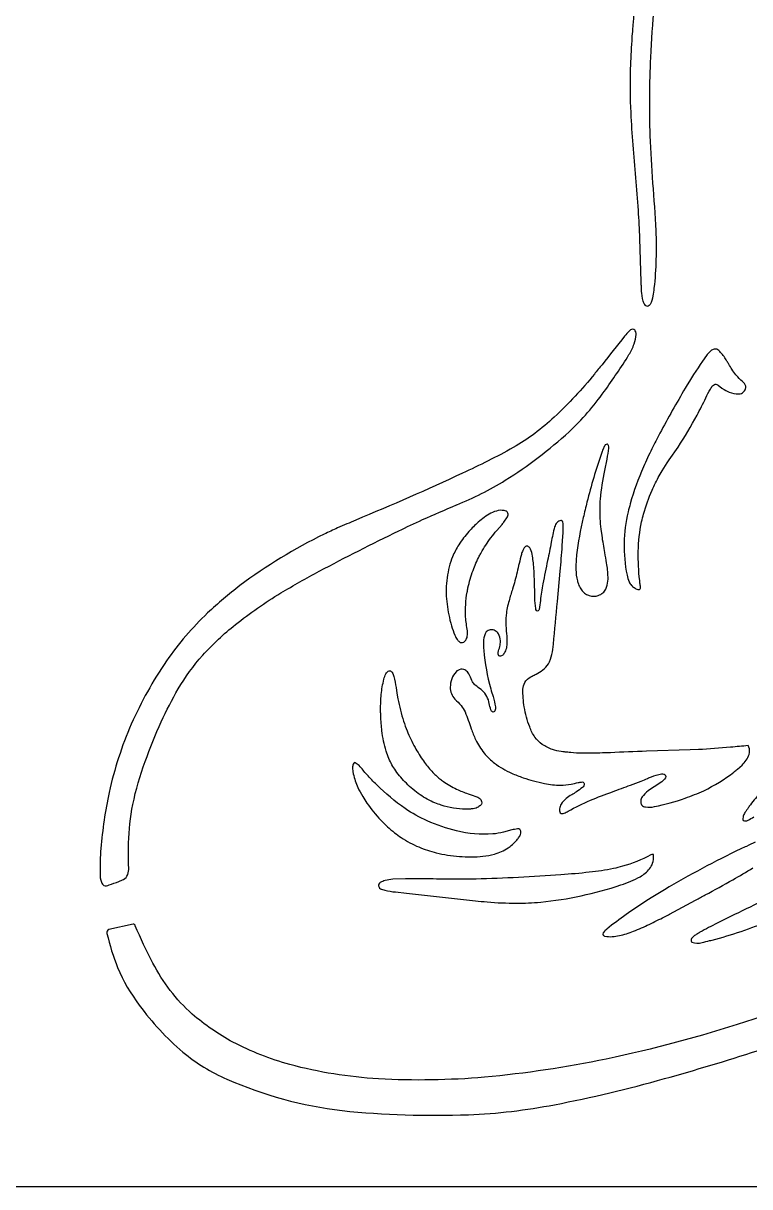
# Model space of a CAD drawing. Header units: millimetres. Extents: x 0 to 1000, y 0 to 780.
# Drawn here: x 333 to 500.1, y 0 to 267.4 of the extents above; entities that cross this region are included whole.
import ezdxf

# ---------------------------------------------------------------- set-up
doc = ezdxf.new("R2010")
doc.units = ezdxf.units.MM
doc.layers.add('Default', color=70, linetype='Continuous')

msp = doc.modelspace()

# ---------------------------------------------------------------- linework, layer by layer
at = {"layer": 'Default'}
msp.add_lwpolyline([(0, 780), (1000, 780), (1000, 0), (0, 0)], close=True, dxfattribs=at)
for points in [[(479.69, 283.03, 0.029089), (477.27, 259.56, 0.019098), (477.14, 241.56, 0.010492), (477.78, 230.68, -0.006277), (478.5, 219.73, -0.038639), (478.09, 206.51, -0.003663), (477.84, 204.72, -0.088727), (477.18, 202.75, -0.184915), (476.76, 202.36, -0.285521), (476.1, 202.53, -0.102492), (475.85, 202.94, -0.078637), (475.27, 205.36, -0.018611), (475.18, 207.04, -0.015193), (475.12, 207.97), (474.84, 217.9, 0.009545), (474.49, 224.39, 0.0023), (473.3, 239.42, -0.006799), (472.81, 246.85, -0.020319), (472.72, 256.93, -0.01009), (473.04, 263.37, -0.009191), (473.19, 265.53, -0.014071), (473.3, 266.93, -0.007877), (474.4, 279.12, -0.016293)], [(502.31, 90.31, 0.020229), (499.97, 87.43, -0.069623), (499.75, 87.06, 0.011999), (499, 85.98, 0.0564), (498.62, 85.15, 0.129727), (498.59, 84.16, 0.228565), (499.73, 84.21, -0.002795), (501.05, 85.01, 0.004945)], [(501.37, 79.18, 0.004288), (499.38, 78.23, -0.00536), (498.06, 77.65, 0.021558), (480.5, 68.26), (477.41, 66.36, 0.024475), (468.34, 60.08), (467.25, 59.21, 0.042844), (466.55, 58.53, 0.065328), (466.43, 58.32, 0.283005), (466.41, 57.83, 0.094118), (466.63, 57.63, 0.058581), (466.81, 57.55, 0.091773), (470.13, 57.72, 0.037313), (473.38, 58.72, 0.021451), (477, 60.3, 0.004795), (480.5, 62.04, 0.004689), (481.69, 62.67), (487.67, 65.87, -0.00659), (489.88, 67.07, 0.003505), (496.25, 70.56, 0.011415), (500.82, 73.26, 0.029091)], [(502.84, 65.63, -0.006202), (495.72, 62.1), (492.64, 60.57, 0.009217), (488.67, 58.5, -0.055043), (487.92, 58.05, 0.038215), (487.61, 57.85, 0.050673), (486.91, 57.31, 0.12994), (486.61, 56.8, 0.177741), (486.72, 56.29, 0.066894), (486.8, 56.19, 0.143777), (489.14, 56.12, 0.004794), (490.87, 56.56, -0.024702), (491.45, 56.68, 0.02841), (504.72, 61.09, 0.015543)], [(529.38, 48.29, -0.008131), (499.17, 37.9, -0.026022), (467.1, 29.33, -0.027539), (439.14, 25.16, -0.033828), (414.71, 24.77, -0.048905), (394.34, 28.07, -0.049861), (381.26, 33.22, -0.050334), (371.88, 39.68, -0.090956), (362.85, 51.41, -0.024731), (358.8, 59.98, 0.424518), (358.3, 60.32), (352.7, 59.15, 0.334708), (352.29, 58.2, 0.038129), (354.74, 50.35, 0.062783), (359.73, 41.74, 0.061646), (369.77, 30.95, 0.071573), (379.88, 24.72, 0.073457), (406.35, 17.49, 0.033658), (435.4, 16.55, 0.038533), (455.19, 18.86, 0.022662), (480.47, 24.84, 0.021163), (522.92, 38.55, -0.002899)]]:
    msp.add_lwpolyline(points, format="xyb", dxfattribs=at)
for points in [[(473.98, 196.14, 0.147386), (473.68, 196.83, 0.234317), (473.14, 197.1, 0.16886), (472.7, 196.91, 0.069283), (471.63, 195.79, -0.008898), (471.33, 195.46, 0.00204), (466.15, 188.93, 0.010401), (464.38, 186.77, -0.03658), (455.17, 176.9, -0.058764), (445.72, 169.87, -0.01716), (434.03, 163.97, -0.010343), (409.53, 153.21, 0.003482), (405.33, 151.4, 0.000569), (402.22, 149.96, 0.047629), (382.88, 138.16, 0.026488), (375.41, 131.87, 0.049818), (365.99, 120.85, 0.046969), (357.89, 106.32, 0.048961), (352.8, 90.64, 0.032895), (350.89, 77.73, 0.023336), (350.7, 71.97, 0.110657), (351.01, 69.98, 0.158328), (351.6, 69.26, 0.317729), (352.77, 69.36, 0.016319), (355.02, 70.16, -0.0028), (356.1, 70.63, 0.167773), (357.06, 71.74, 0.112411), (357.3, 73.3, -0.011922), (357.24, 79, -0.038237), (358.24, 87.84, -0.036758), (361.07, 97.72, -0.017438), (364.78, 106.87, -0.025088), (368.68, 114.4, -0.049762), (374.31, 122.13, -0.041478), (381.82, 129.18, -0.032684), (392.29, 136.46, -0.014148), (401.1, 141.45, -0.009434), (419.38, 150.74, -0.00261), (424.86, 153.32, -0.003164), (432.67, 156.69, 0.012878), (432.72, 156.71, 0.040397), (443.89, 162.36, 0.043144), (458.58, 173.49, 0.049146), (466.62, 182.74, 0.018056), (472.34, 191.23, 0.056306), (473.53, 193.7, 0.060087), (473.99, 195.89, 0.050167)], [(499.16, 183.43, 0.208467), (499.14, 184.18, 0.096147), (498.79, 184.69, -0.017052), (497.34, 186.12, -0.020616), (496.95, 186.58, -0.017449), (496.02, 187.86, -0.017141), (495.32, 189.01, -0.008931), (494.88, 189.74, 0.044995), (493.41, 191.76, 0.024847), (493.03, 192.18, 0.112733), (492.53, 192.48, 0.176279), (491.72, 192.44, 0.096933), (490.99, 191.95, 0.042453), (490.16, 191.03), (489.24, 189.77, 0.016501), (485.28, 183.52, 0.011641), (479.45, 173.18, 0.008221), (477.6, 169.58, 0.011544), (475.68, 165.44, 0.037398), (472.64, 156.98, 0.009879), (472.14, 155.08, 0.050227), (471.21, 147.94, 0.054287), (471.89, 140.54, 0.055014), (472.37, 139.03, 0.08183), (472.93, 138.18, 0.032274), (473.16, 137.97, 0.021986), (473.93, 137.44, 0.161684), (474.78, 137.24, 0.180456), (474.96, 137.58, 0.064581), (474.9, 138.52, -0.018105), (474.8, 139.31, -0.033219), (474.47, 146.02, -0.048069), (475.25, 152.82, -0.020117), (475.69, 154.6, -0.035538), (477.64, 160.07, -0.025604), (479.31, 163.4), (479.96, 164.5), (481.15, 166.35), (481.61, 167.04), (483.62, 169.98, 0.023197), (487.99, 177.33, 0.008961), (490.01, 181.29, -0.029649), (491.07, 183.32, -0.015114), (491.55, 184.07, -0.127117), (491.97, 184.37, -0.229504), (492.7, 184.29, -0.034932), (492.82, 184.21), (493.72, 183.54, 0.085918), (493.95, 183.38, 0.034303), (494.2, 183.21), (494.65, 182.96), (495.39, 182.62, 0.104539), (497.49, 182.19), (497.69, 182.2, 0.141488), (498.63, 182.61, 0.114658), (499.13, 183.35, 0.004679)], [(467.31, 170.66, 0.173864), (466.9, 170.48, 0.064676), (466.75, 170.28, 0.063857), (466.37, 169.5, 0.041935), (466.2, 169.01, -0.036584), (466.01, 168.53, 0.014577), (464.23, 163, 0.009816), (462.68, 157.34, 0.001878), (461.81, 153.78, 0.028108), (460.3, 145.24, 0.034922), (460.13, 141.82, 0.05796), (460.47, 139.26, 0.019623), (460.7, 138.49, 0.055719), (461.24, 137.41, 0.066775), (461.95, 136.57, 0.080438), (462.79, 136.01, 0.041317), (463.21, 135.86, 0.163746), (465.26, 135.89, 0.079374), (466.36, 136.49, 0.084971), (466.98, 137.31, 0.056549), (467.33, 138.26, 0.069106), (467.53, 140.12, 0.034183), (467.2, 143.36, 0.004203), (466.79, 145.74, 0.001847), (466.45, 147.66, -0.009029), (466.14, 149.64), (465.94, 151.14, -0.031953), (465.68, 156.03, -0.021154), (465.79, 158.03, -0.027102), (466.76, 164.63), (467.3, 167.25, 0.018184), (467.71, 169.73, 0.116052), (467.64, 170.33, 0.129677), (467.48, 170.57, 0.149134)], [(434.87, 125.71, 0.091729), (435.21, 126.81, 0.068251), (435.19, 127.76, -0.02809), (434.77, 130.95, -0.053605), (435.12, 136.66, -0.009954), (435.31, 137.67, -0.032674), (436.47, 141.63, -0.032223), (437.92, 144.93, -0.013823), (438.35, 145.71, -0.030127), (440.59, 149.14, -0.017549), (441.93, 150.83), (443.14, 152.23, 0.021637), (443.72, 152.95), (444.28, 153.73, 0.109324), (444.5, 154.17, 0.077063), (444.53, 154.6, 0.105302), (444.43, 154.98, 0.118969), (444.24, 155.19, 0.126925), (444.06, 155.26, 0.135228), (442.28, 155.4, 0.060667), (440.55, 154.79, 0.046203), (437.68, 152.73, 0.034177), (435.51, 150.56, 0.036736), (433.21, 147.55, 0.04443), (431.78, 144.8, 0.031556), (431.01, 142.5, 0.058576), (430.3, 137.37, 0.010941), (430.3, 136.38, 0.042119), (430.89, 131.43, 0.023407), (431.52, 128.93, 0.033254), (432.29, 126.74, 0.055267), (432.83, 125.8, 0.049072), (433.34, 125.22, 0.119446), (433.75, 125.05, 0.177445), (434.39, 125.19, 0.102344), (434.81, 125.61, 0.016407)], [(437.07, 102.76, 0.054479), (439.03, 99.68, 0.064685), (441.44, 97.34, 0.056773), (445.34, 95.05, 0.021316), (447.98, 94.01, 0.029059), (452.89, 92.67, 0.047493), (456.56, 92.28, 0.04589), (459.01, 92.54, 0.007441), (460.65, 92.88, -0.020586), (461.44, 93.01, -0.432961), (462, 92.7, -0.179861), (461.94, 92.15, -0.153197), (461.62, 91.77, -0.048391), (460.24, 90.73, -0.008122), (459.18, 90.1, 0.015479), (457.88, 89.22, 0.083048), (456.73, 87.95, 0.081529), (456.35, 86.84, 0.16397), (456.5, 85.91, 0.284014), (457.45, 85.84, -0.009101), (458.36, 86.28, -0.028445), (463.46, 88.83, -0.010041), (468.54, 90.78, -0.004794), (472.7, 92.32), (475.12, 93.24, 0.009538), (476.62, 93.86, 0.016058), (477.48, 94.2, -0.039175), (479.79, 94.87, -0.119678), (480.46, 94.79, -0.131902), (480.77, 94.54, -0.220156), (480.75, 93.97, -0.110538), (479.54, 92.85), (479.54, 92.85, 0.010943), (476.74, 90.95, 0.075882), (475.39, 89.57, 0.164812), (475.04, 88.63, 0.14823), (475.25, 87.76, 0.164086), (475.64, 87.38, 0.075656), (476.11, 87.28, 0.093327), (478.22, 87.35, 0.033842), (485.27, 89.3, 0.022309), (489.52, 91.02, 0.054806), (496.49, 95.31, 0.006358), (497.3, 95.96), (498.33, 96.89, 0.050492), (499.32, 98.03, 0.062074), (499.98, 99.34, 0.163424), (499.92, 101.06, 0.179341), (499.74, 101.37, 0.003511), (495.72, 101, -0.008791), (488.29, 100.46), (486.39, 100.38), (476.37, 100.08, 0.003283), (468.08, 99.75, -0.006301), (463.17, 99.62, -0.029872), (462.32, 99.63, -0.031043), (461.57, 99.64, -0.02395), (458.94, 99.78, -0.03423), (458.29, 99.84, 0.011668), (457.48, 99.92, 0.02353), (456.74, 100.02, -0.051719), (454.74, 100.48, -0.065621), (452.41, 101.66, -0.070878), (450.72, 103.33, -0.070629), (449.5, 105.68, -0.046857), (448.24, 110.27, -0.048122), (447.96, 114.35, -0.115963), (448.37, 115.86, -0.143839), (449.77, 117.22, -0.027977), (450.07, 117.35, -0.033734), (450.96, 117.8, 0.038961), (452.53, 118.77, 0.078364), (453.81, 120.15, 0.074442), (454.61, 122.33, 0.033761), (454.97, 124.69, -0.000652), (455.9, 134.51), (456.54, 141.45, 0.0011), (457.01, 147.29), (457.15, 149.55, 0.007389), (457.21, 152.03, 0.04725), (457.13, 152.75, 0.176799), (456.93, 153.07, 0.239015), (456.66, 153.12, 0.164203), (455.81, 152.67, 0.111221), (455.23, 151.63, 0.02872), (454.48, 148.11, -0.007791), (453.62, 143.94, 0.003377), (452.53, 138.56, 0.020131), (451.96, 134.74, -0.010936), (451.65, 132.66, -0.162685), (451.47, 132.34, -0.395986), (451.07, 132.42, -0.138124), (450.9, 132.91, -0.027335), (450.69, 135.37), (450.58, 139.69, 0.016449), (450.35, 143.4, 0.013964), (450.15, 144.94), (450.15, 144.94, 0.064399), (449.7, 146.52, 0.146088), (449.23, 147.1, 0.106604), (448.88, 147.24, 0.202344), (448.23, 146.86, 0.058813), (447.9, 146.24, 0.029518), (447.59, 145.32, 0.007446), (446.6, 141.21, -0.016596), (445.56, 137.36, 0.002358), (444.75, 134.69, 0.039657), (444.08, 131.37, 0.049466), (444.07, 128.28, -0.006098), (444.25, 125.98, -0.063351), (444.19, 124.1, -0.079377), (443.82, 122.9, -0.09152), (443.3, 122.2, -0.192904), (442.64, 121.96, -0.231894), (442.3, 122.22, -0.065867), (442.22, 122.43, -0.070691), (442.54, 123.81, 0.058566), (442.77, 125.1, 0.110801), (442.51, 126.66, 0.095121), (442.01, 127.47, 0.117873), (441.12, 127.96, 0.109072), (440.43, 128.01, 0.152354), (439.49, 127.5, 0.115847), (438.9, 125.7, 0.03443), (438.96, 123.25, 0.048067), (440.53, 114.45, 0.010815), (441.08, 112.65, -0.035525), (441.62, 110.28, -0.147383), (441.48, 109.41, -0.15417), (441.25, 109.13, -0.358923), (440.8, 109.21, -0.043776), (440.74, 109.29, -0.067517), (440.29, 110.7), (440.13, 111.44, 0.078014), (439.4, 113.07, 0.08588), (438.33, 114.27, -0.019983), (436.99, 115.27, -0.061231), (436.34, 116.01, -0.022589), (435.72, 117.45, 0.083041), (435.17, 118.33, 0.12287), (434.35, 118.85, 0.214368), (432.95, 118.68, 0.093247), (432.56, 118.36, 0.095641), (431.59, 116.73, 0.082519), (431.23, 114.78, 0.109724), (431.51, 113.34, 0.097744), (432.32, 112.07, -0.022889), (433.73, 110.57, -0.062885), (434.64, 109.12, -0.016801), (436.05, 105.27, 0.022243), (437.06, 102.76)], [(417.22, 118.55, -0.207545), (417.68, 118.43, -0.091193), (417.91, 118.17, -0.071728), (418.28, 117.26, -0.019765), (418.76, 114.71), (418.96, 113.42), (419.19, 112.14, 0.032876), (420.52, 106.98, 0.015374), (421.31, 104.8, 0.030335), (423.13, 100.95, 0.029593), (425.08, 97.85, 0.037559), (426.99, 95.47, 0.036981), (428.87, 93.71, 0.015431), (429.66, 93.12, 0.036658), (432.7, 91.38, 0.030291), (435.32, 90.32, 0.008234), (436.27, 90.02), (437.14, 89.71, -0.058788), (437.99, 89.26, -0.120594), (438.28, 88.97, -0.090236), (438.44, 88.53, -0.132387), (438.41, 87.96, -0.105602), (438.25, 87.68, -0.04549), (438.05, 87.51, -0.078592), (437.17, 87.03, -0.059201), (436.51, 86.88, -0.060727), (435.65, 86.81, -0.055854), (435.43, 86.8), (434.78, 86.79, -0.074164), (429.18, 87.69, -0.019165), (427.7, 88.22, -0.047914), (424.3, 90.1, -0.042906), (421.14, 92.72, -0.046349), (418.7, 95.6, -0.051398), (417.12, 98.41, -0.02509), (416.49, 100.11, -0.04377), (415.52, 104.8), (415.39, 106.01, -0.009352), (415.27, 107.83, -0.016705), (415.24, 108.75, -0.022809), (415.23, 109.67, -0.02721), (415.38, 113.13, -0.039306), (415.97, 116.63, -0.059661), (416.45, 117.91, -0.097616), (416.79, 118.33, -0.124749), (417.22, 118.55, -0.001034)], [(409.25, 97.49, 0.158209), (408.92, 97.13, 0.059055), (408.8, 96.71, 0.072042), (408.79, 95.93, 0.033856), (408.85, 95.4), (408.94, 94.88, 0.051848), (409.99, 91.79, 0.030322), (411.1, 89.69, 0.003725), (412.06, 88.19, 0.037695), (415.27, 84.25, 0.037103), (418.43, 81.36, 0.017931), (419.96, 80.24, 0.047158), (424.01, 78.08, 0.038019), (428.03, 76.75, 0.025267), (430.64, 76.23, 0.033553), (436.04, 75.79, 0.067249), (441.42, 76.46, 0.075607), (444.54, 77.87, 0.067063), (446.38, 79.49, 0.021551), (446.96, 80.21, 0.114784), (447.37, 80.97, 0.061276), (447.46, 81.49, 0.14515), (447.33, 81.99, 0.067294), (447.23, 82.12, 0.220751), (446.69, 82.24, 0.020202), (445.4, 82.01), (443.48, 81.49, -0.045241), (441.03, 81.08, -0.082807), (432.68, 81.8, -0.043857), (425.95, 84.08, -0.042187), (420.85, 86.9, -0.040947), (414.32, 92.36, -0.01419), (412.07, 94.72, -0.045564), (411.17, 95.74, 0.020268), (410.26, 96.78, 0.086856), (409.4, 97.42)], [(478, 76.03, 0.105302), (477.95, 76.37, 0.177055), (477.33, 76.25, -0.051662), (470.84, 73.64, -0.021021), (468.76, 73.12, -0.028657), (463.22, 72.27, -0.01023), (456.69, 71.69, -0.013145), (437.16, 70.71, -0.009523), (430.29, 70.69, -0.000887), (424.39, 70.77, 0.001556), (420.93, 70.77), (418.01, 70.67, 0.045194), (416.28, 70.38, 0.05859), (415.15, 69.92, 0.150305), (414.8, 69.55, 0.218879), (414.86, 68.82, 0.109363), (415.18, 68.47, 0.105643), (415.46, 68.35), (416.16, 68.13, 0.026535), (418.64, 67.74), (421.14, 67.48), (434.26, 66.02, 0.00498), (439.75, 65.46, 0.021706), (446.44, 65.17, 0.020814), (452.03, 65.4, 0.054502), (470.5, 69.35, 0.002284), (472.79, 70.22, 0.031751), (474.91, 71.24, 0.087), (477.06, 73.08, 0.096205), (477.77, 74.36, 0.083676)]]:
    msp.add_lwpolyline(points, format="xyb", close=True, dxfattribs=at)

doc.saveas('drawing.dxf')
